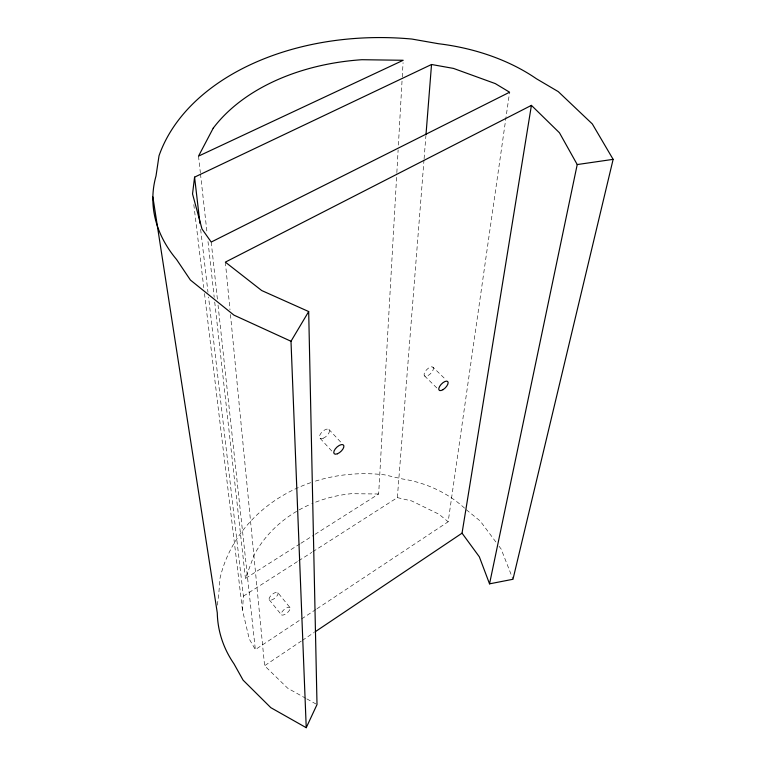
<?xml version="1.0" encoding="UTF-8"?>
<svg xmlns="http://www.w3.org/2000/svg" width="766" height="766" viewBox="0 0 766 766"><rect width="100%" height="100%" fill="white"/><g stroke="black" fill="none" stroke-linecap="round" stroke-linejoin="round"><path stroke-width="0.57" stroke-dasharray="3.83 2.87" d="M315.085 534.304L378.663 493.993L396.778 173.786M396.845 172.589L398.129 149.887M398.397 145.109L402.188 78.199M402.255 77.002L403.069 62.668M315.975 609.41L255.346 649.606L249.266 639.016L242.487 610.196L243.397 596.168L208.544 297.026M312.825 551.721L397.353 497.613L424 159.95M424.096 158.763L425.877 136.089M316.971 608.75L448.167 521.77L509.601 92.217M299.946 543.898L245.455 578.445L254.35 554.517A124.944 110.697 3.6 0 1 310.709 504.172M305.893 698.362L287.7 688.222L264.596 665.731L301.306 641.085M302.302 640.414L314.213 632.429M243.397 596.168L297.735 561.382M298.74 560.741L311.819 552.372M300.952 543.257L314.07 534.936M378.663 493.993L351.316 493.697A124.944 110.697 3.6 0 0 311.781 503.712M397.353 497.613L411.773 500.983L439.014 514.245L448.167 521.77M306.898 698.927L315.994 704.002M466.303 509.744L480.196 520.995L496.244 542.481M432.981 367.201A6.061 2.777 -45.6 0 1 428.328 375.388A6.061 2.777 -45.6 0 1 424.91 371.998A6.061 2.777 -45.6 0 1 432.981 367.201L446.09 379.917M424.517 375.876L437.549 388.649M328.873 429.353L341.665 443.131M320.131 438.344L332.042 451.308M277.886 592.74A5.563 2.298 -39.8 0 1 272.581 599.625A5.563 2.298 -39.8 0 1 270.235 596.398A5.563 2.298 -39.8 0 1 277.886 592.74L290.036 607.62A5.611 2.241 -40 0 1 284.655 614.524A5.611 2.241 -40 0 1 282.386 611.373A5.611 2.241 -40 0 1 290.036 607.62M269.259 599.788L281.361 614.744M499.03 546.215L501.127 549.021L512.981 579.268M193.817 204.608L203.785 287.623M204.493 293.55L242.487 610.196M200.654 229.369L207.988 292.286M198.518 156.13L200.357 172.743M200.491 173.93L207.088 233.237M208.007 241.549L214.202 297.304M214.729 302.043L245.455 578.445M211.215 242.056L217.515 300.282M218.032 305.031L255.346 649.606M225.357 262.125L229.992 309.751M230.451 314.51L264.596 665.731M464.589 508.155A110.754 96.401 5.1 0 0 402.389 478.951L384.733 474.872A150.059 133.064 3.6 0 0 313.016 481.891M310.757 482.657A150.059 133.064 3.6 0 0 220.014 578.311L218.664 595.431A113.09 100.691 -0.8 0 0 217.429 605.868M323.185 438.248A6.3 3.026 -42.7 0 0 329.38 429.965A6.3 3.026 -42.7 0 0 320.906 433.307A6.3 3.026 -42.7 0 0 323.185 438.248"/><path stroke-width="1.15" d="M425.973 134.893L431.526 64.497L453.443 68.404L495.296 83.599L509.601 92.217L211.215 242.056L201.994 228.986L192.534 193.932L194.574 177.138L431.526 64.497M489.541 583.845L479.334 556.805L462.042 533.174L531.413 105.363L559.458 132.786L577.219 164.556L489.541 583.845L512.981 579.268L613.135 159.357L592.319 123.939L558.251 91.614L536.42 78.754A171.507 113.349 3.2 0 0 438.525 43.729L411.897 39.056A234.923 159.903 2.4 0 0 159.022 155.766L155.996 176.046A177.252 121.277 0.3 0 0 176.553 259.463L190.399 280.04L233.956 315.142L290.994 341.263L306.237 727.7L270.8 707.65L243.1 680.16L233.956 663.787A113.09 100.691 -0.8 0 1 217.285 612.886L152.865 196.967M306.237 727.7L317.009 704.567L308.688 311.551L261.713 290.544L225.357 262.125L531.413 105.363M290.994 341.263L308.688 311.551M315.199 631.758L462.042 533.174M577.219 164.556L613.135 159.357M194.574 177.138L199.964 223.433M213.207 128.19L198.518 156.13L403.203 60.275L361.906 59.71A195.359 132.7 2.4 0 0 213.207 128.19M337.461 453.769A6.358 2.949 -42.8 0 0 343.752 445.439A6.358 2.949 -42.8 0 0 335.288 448.895A6.358 2.949 -42.8 0 0 337.461 453.769M442.978 389.702A6.109 2.71 -45.5 0 0 447.727 381.506A6.109 2.71 -45.5 0 0 439.636 386.399A6.109 2.71 -45.5 0 0 442.978 389.702"/></g></svg>
